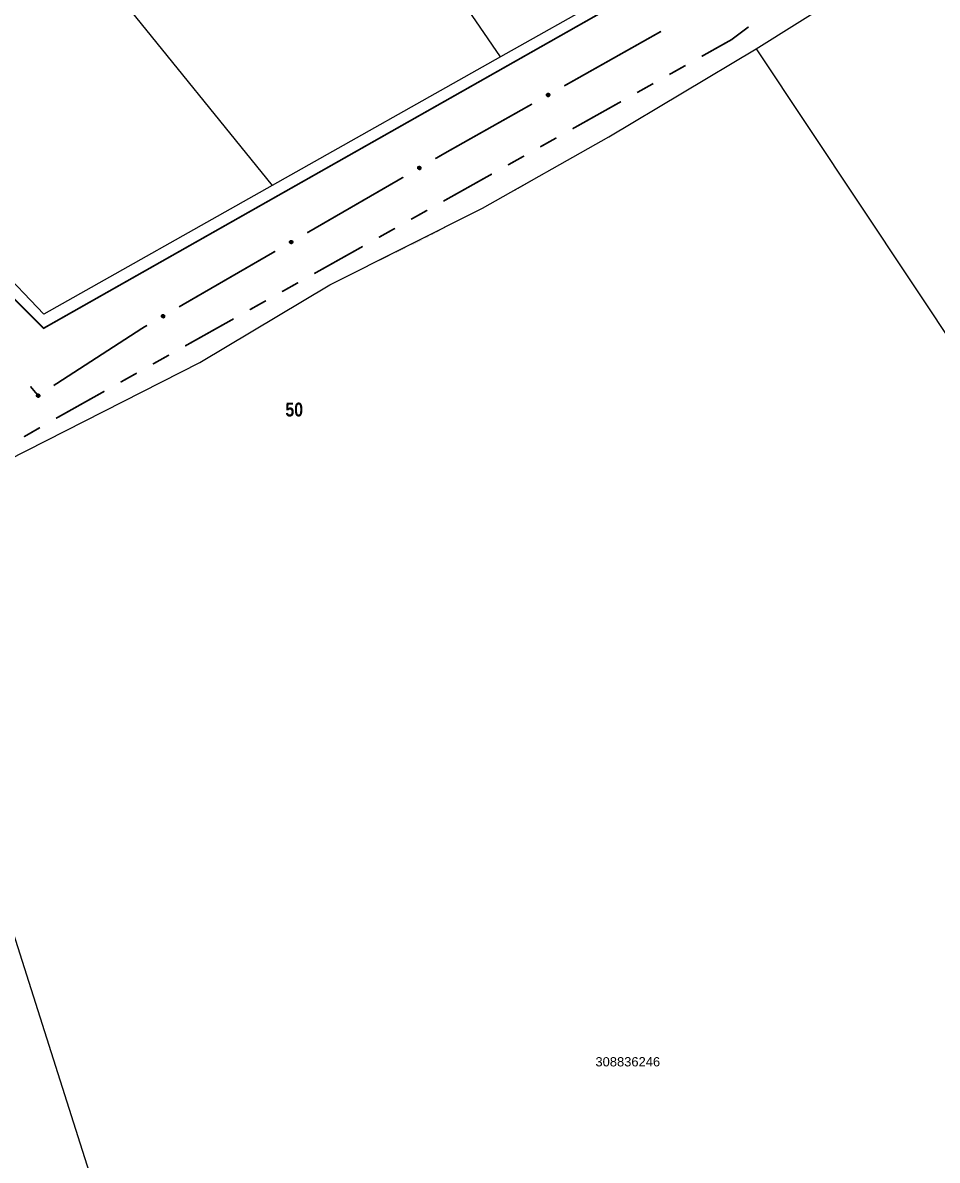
# Model space of a CAD drawing. Extents: x 201549 to 203722, y 4857623 to 4859778.
# Drawn here: x 203148.5 to 203247.3, y 4858104 to 4858226.9 of the extents above; entities that cross this region are included whole.
import ezdxf
from ezdxf.enums import TextEntityAlignment as Align

# ---------------------------------------------------------------- set-up
doc = ezdxf.new("R2010")
doc.units = 0
doc.header["$LTSCALE"] = 1.5
doc.header["$MEASUREMENT"] = 0
for name, color, linetype in [('CD-MALHA-LOTES', 40, 'CONTINUOUS'), ('CD_TXT_QUADRA', 1, 'CONTINUOUS'), ('RU-QUADRAS', 6, 'CONTINUOUS'), ('SV-EIXO-RUA-N-PAV', 6, 'CONTINUOUS'), ('SV-RUA-NAO-PAV-S-GUIA-C-GUIA', 7, 'CONTINUOUS'), ('Th_NmrPort', 1, 'CONTINUOUS')]:
    doc.layers.add(name, color=color, linetype=linetype)
doc.styles.add('MONOTXT', font='ARIAL.TTF', dxfattribs={"height": 0.2})
doc.styles.get("Standard").update_dxf_attribs({"font": 'swisscbo.ttf'})

msp = doc.modelspace()

# ---------------------------------------------------------------- linework, layer by layer
at = {"layer": 'CD-MALHA-LOTES', "linetype": 'Continuous'}
for p, q in [((203200.14, 4858223.2), (203177.46, 4858256.34)), ((203152.68, 4858237.45), (203175.44, 4858209.3)), ((203227.76, 4858224.07), (203247.97, 4858236.78)), ((203214.3, 4858231.18), (203200.14, 4858223.2)), ((203211.83, 4858214.55), (203227.76, 4858224.07)), ((203227.76, 4858224.07), (203328.56, 4858072.53)), ((203200.14, 4858223.2), (203175.44, 4858209.3)), ((203150.76, 4858195.4), (203132.27, 4858214.83)), ((203198.18, 4858206.84), (203211.83, 4858214.55)), ((203175.44, 4858209.3), (203150.76, 4858195.4)), ((203181.69, 4858198.56), (203198.18, 4858206.84)), ((203167.65, 4858190.19), (203181.69, 4858198.56)), ((203146.88, 4858179.63), (203167.65, 4858190.19)), ((203133.8, 4858171.45), (203184.93, 4858010.6))]:
    msp.add_line(p, q, dxfattribs=at)
at = {"layer": 'RU-QUADRAS', "linetype": 'Continuous'}
msp.add_lwpolyline([(203011.14, 4858341.41, 0.01, 0.01, 0), (203076.44, 4858372.96, 0.01, 0.01, 0), (203081.82, 4858366.36, 0.01, 0.01, 0), (203146.03, 4858312.4, 0.01, 0.01, -0.0254002835), (203172.96, 4858286.85, 0.01, 0.01, 0), (203191.32, 4858266.51, 0.01, 0.01, 0), (203205.24, 4858247.55, 0.01, 0.01, 0), (203214.3, 4858231.18, 0.01, 0.01, 0), (203150.76, 4858195.4, 0.01, 0.01, 0), (203124.77, 4858222.72, 0.01, 0.01, 0), (203089.71, 4858257.15, 0.01, 0.01, 0), (203062.85, 4858285.94, 0.01, 0.01, 0), (203027.71, 4858321.88, 0.01, 0.01, 0)], format="xyseb", close=True, dxfattribs=at)
msp.add_lwpolyline([(202844.11, 4858095.94, 0.01, 0.01, 0), (202850.3, 4858106.7, 0.01, 0.01, 0), (202866.23, 4858138.59, 0.01, 0.01, 0), (202878.29, 4858157.52, 0.01, 0.01, 0), (202883.36, 4858164.16, 0.01, 0.01, -0.3525426599), (202885.65, 4858165.28, 0.01, 0.01, 0.0585500506), (202894.48, 4858161.85, 0.01, 0.01, 0), (202902.32, 4858177.06, 0.01, 0.01, 0), (202907.02, 4858187.95, 0.01, 0.01, 0), (202920.4, 4858226.63, 0.01, 0.01, 0), (202945.29, 4858222.03, 0.01, 0.01, 0), (202951.49, 4858195.08, 0.01, 0.01, 0), (202960.69, 4858160.85, 0.01, 0.01, 0), (202962.09, 4858154.24, 0.01, 0.01, -0.0125854908), (202973, 4858111.76, 0.01, 0.01, 0), (202996.96, 4858116.1, 0.01, 0.01, 0), (203057.05, 4858128.34, 0.01, 0.01, 0.0695721484), (203072.35, 4858134.02, 0.01, 0.01, 0.0227494889), (203100.08, 4858151.3, 0.01, 0.01, 0.0126700983), (203146.88, 4858179.63, 0.01, 0.01, 0), (203167.65, 4858190.19, 0.01, 0.01, 0), (203181.69, 4858198.56, 0.01, 0.01, 0.0244135577), (203211.83, 4858214.55, 0.01, 0.01, 0.0113668854), (203247.97, 4858236.78, 0.01, 0.01, 0)], format="xyseb", dxfattribs=at)
at = {"layer": 'SV-EIXO-RUA-N-PAV', "const_width": 0.18}
for points in [[(203207.024367, 4858220.068504), (203217.480418, 4858225.956712)], [(203194.285824, 4858212.894938), (203203.539016, 4858218.105768)], [(203193.090754, 4858212.203911), (203193.956449, 4858212.704483)], [(203193.956449, 4858212.704483), (203194.285824, 4858212.894938)], [(203179.239635, 4858204.19476), (203189.627974, 4858210.201623)], [(203165.388516, 4858196.18561), (203175.776855, 4858202.192473)], [(203161.522341, 4858193.950067), (203161.925736, 4858194.183322)], [(203151.83872, 4858187.684194), (203161.073992, 4858193.659958)], [(203161.073992, 4858193.659958), (203161.522341, 4858193.950067)], [(203149.325917, 4858187.585996), (203149.967776, 4858186.819174)], [(203149.967776, 4858186.819174), (203150.155418, 4858186.594999)]]:
    msp.add_lwpolyline(points, dxfattribs=at)
at = {"layer": 'SV-EIXO-RUA-N-PAV'}
for points in [[(203205.102482, 4858219.112552), (203205.114978, 4858219.159837), (203205.135387, 4858219.197921), (203205.161551, 4858219.224786), (203205.190861, 4858219.242497), (203205.222889, 4858219.257239), (203205.258458, 4858219.264978), (203205.299838, 4858219.264822), (203205.347359, 4858219.252621), (203205.384999, 4858219.22915), (203205.412709, 4858219.204908), (203205.432937, 4858219.175408), (203205.446737, 4858219.144055), (203205.453554, 4858219.106842), (203205.452987, 4858219.064909), (203205.439561, 4858219.017421), (203205.419297, 4858218.980222), (203205.393307, 4858218.954901), (203205.363521, 4858218.934753), (203205.330644, 4858218.920095), (203205.295685, 4858218.9127), (203205.253465, 4858218.913346), (203205.20677, 4858218.927219), (203205.169438, 4858218.947006), (203205.143759, 4858218.972633), (203205.124583, 4858219.002405), (203205.109407, 4858219.034348), (203205.100139, 4858219.069779), (203205.102482, 4858219.112552)], [(203191.179877, 4858211.226141), (203191.191834, 4858211.273565), (203191.211808, 4858211.311879), (203191.237664, 4858211.33904), (203191.266771, 4858211.357084), (203191.298629, 4858211.372189), (203191.334107, 4858211.380333), (203191.375487, 4858211.380648), (203191.423144, 4858211.368988), (203191.461048, 4858211.345948), (203191.489033, 4858211.322023), (203191.509595, 4858211.292755), (203191.523751, 4858211.261561), (203191.530991, 4858211.224428), (203191.530902, 4858211.182491), (203191.518017, 4858211.134854), (203191.498178, 4858211.097426), (203191.472478, 4858211.071811), (203191.442923, 4858211.051326), (203191.410215, 4858211.036294), (203191.375342, 4858211.028501), (203191.333118, 4858211.028667), (203191.286268, 4858211.042007), (203191.248713, 4858211.061368), (203191.222744, 4858211.086701), (203191.203231, 4858211.116252), (203191.187692, 4858211.148021), (203191.178021, 4858211.183344), (203191.179877, 4858211.226141)], [(203177.328758, 4858203.21699), (203177.340715, 4858203.264415), (203177.360688, 4858203.302729), (203177.386545, 4858203.32989), (203177.415652, 4858203.347933), (203177.447509, 4858203.363039), (203177.482988, 4858203.371182), (203177.524367, 4858203.371498), (203177.572025, 4858203.359838), (203177.609929, 4858203.336797), (203177.637914, 4858203.312872), (203177.658476, 4858203.283604), (203177.672632, 4858203.252411), (203177.679872, 4858203.215278), (203177.679782, 4858203.173341), (203177.666898, 4858203.125703), (203177.647059, 4858203.088275), (203177.621359, 4858203.062661), (203177.591804, 4858203.042175), (203177.559096, 4858203.027143), (203177.524223, 4858203.01935), (203177.481999, 4858203.019517), (203177.435149, 4858203.032857), (203177.397594, 4858203.052218), (203177.371625, 4858203.077551), (203177.352112, 4858203.107102), (203177.336573, 4858203.13887), (203177.326902, 4858203.174193), (203177.328758, 4858203.21699)], [(203163.477639, 4858195.20784), (203163.489595, 4858195.255264), (203163.509569, 4858195.293578), (203163.535426, 4858195.320739), (203163.564533, 4858195.338783), (203163.59639, 4858195.353888), (203163.631869, 4858195.362031), (203163.673248, 4858195.362347), (203163.720905, 4858195.350687), (203163.75881, 4858195.327646), (203163.786794, 4858195.303721), (203163.807357, 4858195.274454), (203163.821512, 4858195.24326), (203163.828752, 4858195.206127), (203163.828663, 4858195.16419), (203163.815779, 4858195.116552), (203163.795939, 4858195.079125), (203163.77024, 4858195.05351), (203163.740685, 4858195.033024), (203163.707976, 4858195.017993), (203163.673104, 4858195.0102), (203163.63088, 4858195.010366), (203163.58403, 4858195.023706), (203163.546474, 4858195.043067), (203163.520506, 4858195.0684), (203163.500992, 4858195.097951), (203163.485453, 4858195.129719), (203163.475783, 4858195.165042), (203163.477639, 4858195.20784)], [(203149.979149, 4858186.612057), (203149.988718, 4858186.660021), (203150.00675, 4858186.699286), (203150.031215, 4858186.727706), (203150.059383, 4858186.747183), (203150.090445, 4858186.763864), (203150.125472, 4858186.773771), (203150.166784, 4858186.776157), (203150.214965, 4858186.766895), (203150.253974, 4858186.74578), (203150.28312, 4858186.723285), (203150.305121, 4858186.695082), (203150.32082, 4858186.664636), (203150.329908, 4858186.627911), (203150.331917, 4858186.586022), (203150.321432, 4858186.5378), (203150.303489, 4858186.499427), (203150.279103, 4858186.472558), (203150.25061, 4858186.45062), (203150.218695, 4858186.433971), (203150.184256, 4858186.424443), (203150.142076, 4858186.422497), (203150.094618, 4858186.433476), (203150.056141, 4858186.450935), (203150.028937, 4858186.474937), (203150.00797, 4858186.503475), (203149.990861, 4858186.534426), (203149.979436, 4858186.569221), (203149.979149, 4858186.612057)]]:
    msp.add_lwpolyline(points, close=True, dxfattribs=at)
for points in [[(203205.100139, 4858219.069779), (203205.347359, 4858219.252621)], [(203205.102482, 4858219.112552), (203205.299838, 4858219.264822)], [(203205.102926, 4858219.090011), (203205.321451, 4858219.255353)], [(203205.108964, 4858219.054261), (203205.361969, 4858219.23902)], [(203205.109407, 4858219.034348), (203205.384999, 4858219.22915)], [(203205.110335, 4858219.138032), (203205.27291, 4858219.260904)], [(203205.114978, 4858219.159837), (203205.258458, 4858219.264978)], [(203205.119758, 4858219.021189), (203205.393645, 4858219.216142)], [(203205.124583, 4858219.002405), (203205.412709, 4858219.204908)], [(203205.126518, 4858219.181597), (203205.233444, 4858219.255905)], [(203205.135387, 4858219.197921), (203205.222889, 4858219.257239)], [(203205.136647, 4858218.988418), (203205.422573, 4858219.187018)], [(203205.143759, 4858218.972633), (203205.432937, 4858219.175408)], [(203205.16, 4858218.960853), (203205.437453, 4858219.157814)], [(203205.169438, 4858218.947006), (203205.446737, 4858219.144055)], [(203205.190487, 4858218.937305), (203205.446539, 4858219.122214)], [(203205.20677, 4858218.927219), (203205.453554, 4858219.106842)], [(203205.232713, 4858218.9235), (203205.450869, 4858219.083936)], [(203205.253465, 4858218.913346), (203205.452987, 4858219.064909)], [(203205.278206, 4858218.917798), (203205.439742, 4858219.036954)], [(203205.295685, 4858218.9127), (203205.439561, 4858219.017421)], [(203205.316634, 4858218.919081), (203205.424078, 4858218.995247)], [(203205.330644, 4858218.920095), (203205.419297, 4858218.980222)], [(203191.178021, 4858211.183344), (203191.423144, 4858211.368988)], [(203191.179877, 4858211.226141), (203191.375487, 4858211.380648)], [(203191.180577, 4858211.203606), (203191.397206, 4858211.371426)], [(203191.187022, 4858211.167928), (203191.437907, 4858211.355555)], [(203191.18744, 4858211.251709), (203191.348606, 4858211.376424)], [(203191.187692, 4858211.148021), (203191.461048, 4858211.345948)], [(203191.191834, 4858211.273565), (203191.334107, 4858211.380333)], [(203191.198192, 4858211.134981), (203191.469841, 4858211.333039)], [(203191.203126, 4858211.295455), (203191.309198, 4858211.370976)], [(203191.203231, 4858211.116252), (203191.489033, 4858211.322023)], [(203191.211808, 4858211.311879), (203191.298629, 4858211.372189)], [(203191.215453, 4858211.102404), (203191.4991, 4858211.304247)], [(203191.222744, 4858211.086701), (203191.509595, 4858211.292755)], [(203191.239118, 4858211.075106), (203191.514311, 4858211.275213)], [(203191.248713, 4858211.061368), (203191.523751, 4858211.261561)], [(203191.269871, 4858211.051907), (203191.523802, 4858211.239719)], [(203191.286268, 4858211.042007), (203191.530991, 4858211.224428)], [(203191.312252, 4858211.038584), (203191.528567, 4858211.201493)], [(203191.333118, 4858211.028667), (203191.530902, 4858211.182491)], [(203191.357807, 4858211.033401), (203191.517976, 4858211.154387)], [(203191.375342, 4858211.028501), (203191.518017, 4858211.134854)], [(203191.396218, 4858211.03512), (203191.502788, 4858211.112505)], [(203191.410215, 4858211.036294), (203191.498178, 4858211.097426)], [(203177.326902, 4858203.174193), (203177.572025, 4858203.359838)], [(203177.328758, 4858203.21699), (203177.524367, 4858203.371498)], [(203177.329458, 4858203.194456), (203177.546087, 4858203.362275)], [(203177.335903, 4858203.158777), (203177.586788, 4858203.346404)], [(203177.336321, 4858203.242558), (203177.497486, 4858203.367273)], [(203177.336573, 4858203.13887), (203177.609929, 4858203.336797)], [(203177.340715, 4858203.264415), (203177.482988, 4858203.371182)], [(203177.347072, 4858203.12583), (203177.618722, 4858203.323888)], [(203177.352006, 4858203.286305), (203177.458079, 4858203.361825)], [(203177.352112, 4858203.107102), (203177.637914, 4858203.312872)], [(203177.360688, 4858203.302729), (203177.447509, 4858203.363039)], [(203177.364333, 4858203.093253), (203177.64798, 4858203.295096)], [(203177.371625, 4858203.077551), (203177.658476, 4858203.283604)], [(203177.387999, 4858203.065956), (203177.663192, 4858203.266063)], [(203177.397594, 4858203.052218), (203177.672632, 4858203.252411)], [(203177.418752, 4858203.042756), (203177.672682, 4858203.230569)], [(203177.435149, 4858203.032857), (203177.679872, 4858203.215278)], [(203177.461132, 4858203.029433), (203177.677448, 4858203.192342)], [(203177.481999, 4858203.019517), (203177.679782, 4858203.173341)], [(203177.506687, 4858203.02425), (203177.666856, 4858203.145237)], [(203177.524223, 4858203.01935), (203177.666898, 4858203.125703)], [(203177.545098, 4858203.025969), (203177.651669, 4858203.103354)], [(203177.559096, 4858203.027143), (203177.647059, 4858203.088275)], [(203163.475783, 4858195.165042), (203163.720905, 4858195.350687)], [(203163.477639, 4858195.20784), (203163.673248, 4858195.362347)], [(203163.478339, 4858195.185305), (203163.694967, 4858195.353124)], [(203163.484783, 4858195.149626), (203163.735669, 4858195.337254)], [(203163.485201, 4858195.233407), (203163.646367, 4858195.358123)], [(203163.485453, 4858195.129719), (203163.75881, 4858195.327646)], [(203163.489595, 4858195.255264), (203163.631869, 4858195.362031)], [(203163.495953, 4858195.116679), (203163.767603, 4858195.314737)], [(203163.500887, 4858195.277154), (203163.60696, 4858195.352674)], [(203163.500992, 4858195.097951), (203163.786794, 4858195.303721)], [(203163.509569, 4858195.293578), (203163.59639, 4858195.353888)], [(203163.513214, 4858195.084102), (203163.796861, 4858195.285945)], [(203163.520506, 4858195.0684), (203163.807357, 4858195.274454)], [(203163.536879, 4858195.056805), (203163.812073, 4858195.256912)], [(203163.546474, 4858195.043067), (203163.821512, 4858195.24326)], [(203163.567632, 4858195.033606), (203163.821563, 4858195.221418)], [(203163.58403, 4858195.023706), (203163.828752, 4858195.206127)], [(203163.610013, 4858195.020282), (203163.826328, 4858195.183192)], [(203163.63088, 4858195.010366), (203163.828663, 4858195.16419)], [(203163.655568, 4858195.015099), (203163.815737, 4858195.136086)], [(203163.673104, 4858195.0102), (203163.815779, 4858195.116552)], [(203163.693979, 4858195.016819), (203163.80055, 4858195.094203)], [(203163.707976, 4858195.017993), (203163.795939, 4858195.079125)], [(203149.979149, 4858186.612057), (203150.166784, 4858186.776157)], [(203149.979436, 4858186.569221), (203150.214965, 4858186.766895)], [(203149.980975, 4858186.589586), (203150.188937, 4858186.768032)], [(203149.985423, 4858186.637971), (203150.140148, 4858186.770593)], [(203149.988718, 4858186.660021), (203150.125472, 4858186.773771)], [(203149.989196, 4858186.554274), (203150.230381, 4858186.754217)], [(203149.990861, 4858186.534426), (203150.253974, 4858186.74578)], [(203149.9989, 4858186.682448), (203150.101062, 4858186.76318)], [(203150.002, 4858186.521928), (203150.263402, 4858186.733327)], [(203150.00675, 4858186.699286), (203150.090445, 4858186.763864)], [(203150.00797, 4858186.503475), (203150.28312, 4858186.723285)], [(203150.020869, 4858186.490255), (203150.294064, 4858186.706034)], [(203150.028937, 4858186.474937), (203150.305121, 4858186.695082)], [(203150.045871, 4858186.464175), (203150.310709, 4858186.677798)], [(203150.056141, 4858186.450935), (203150.32082, 4858186.664636)], [(203150.077745, 4858186.442543), (203150.321963, 4858186.642823)], [(203150.094618, 4858186.433476), (203150.329908, 4858186.627911)], [(203150.12074, 4858186.431357), (203150.328635, 4858186.604883)], [(203150.142076, 4858186.422497), (203150.331917, 4858186.586022)], [(203150.166497, 4858186.428459), (203150.320413, 4858186.557307)], [(203150.184256, 4858186.424443), (203150.321432, 4858186.5378)], [(203150.204774, 4858186.432098), (203150.30734, 4858186.514717)], [(203150.218695, 4858186.433971), (203150.303489, 4858186.499427)]]:
    msp.add_lwpolyline(points, dxfattribs=at)
at = {"layer": 'SV-RUA-NAO-PAV-S-GUIA-C-GUIA', "const_width": 0.18}
for points in [[(203021.687651, 4858326.64981), (203031.370267, 4858316.468752), (203052.319919, 4858294.7614), (203070.422709, 4858276.076943), (203085.358068, 4858259.086403), (203096.838728, 4858247.800613), (203102.333077, 4858242.517585), (203114.404005, 4858231.272947), (203122.359581, 4858223.511543), (203140.614205, 4858204.075458), (203150.741476, 4858193.867794), (203216.372962, 4858231.01483), (203206.069393, 4858248.464423), (203193.312369, 4858266.278426), (203181.985272, 4858280.950374), (203155.358214, 4858307.154552), (203131.617797, 4858326.655218)], [(203226.942084, 4858226.447358), (203225.343479, 4858225.2455)], [(203225.110557, 4858225.070385), (203221.875591, 4858223.256919)], [(203225.343479, 4858225.2455), (203225.110557, 4858225.070385)], [(203220.131012, 4858222.278938), (203218.386434, 4858221.300958)], [(203216.641856, 4858220.322977), (203214.897277, 4858219.344997)], [(203213.152699, 4858218.367016), (203207.918963, 4858215.433074)], [(203206.174385, 4858214.455094), (203204.429807, 4858213.477113)], [(203202.685228, 4858212.499132), (203200.94065, 4858211.521152)], [(203199.196071, 4858210.543171), (203193.962336, 4858207.609229)], [(203192.217758, 4858206.631249), (203190.473179, 4858205.653268)], [(203188.728601, 4858204.675287), (203186.984022, 4858203.697307)], [(203185.239444, 4858202.719326), (203180.005708, 4858199.785384)], [(203178.26113, 4858198.807404), (203176.516552, 4858197.829423)], [(203174.771973, 4858196.851442), (203173.027395, 4858195.873462)], [(203171.282816, 4858194.895481), (203166.049081, 4858191.961539)], [(203164.304503, 4858190.983559), (203162.559924, 4858190.005578)], [(203160.815346, 4858189.027597), (203159.070767, 4858188.049617)], [(203157.326189, 4858187.071636), (203152.092454, 4858184.137694)], [(203150.356688, 4858183.144238), (203148.625381, 4858182.142949)]]:
    msp.add_lwpolyline(points, dxfattribs=at)

# ---------------------------------------------------------------- texts
at = {"layer": 'CD_TXT_QUADRA', "color": 7, "linetype": 'Continuous', "style": 'MONOTXT'}
msp.add_text('308836246', height=1, dxfattribs=at).set_placement((203210.39, 4858114.1))
at = {"layer": 'Th_NmrPort', "color": 1}
msp.add_text('50', height=1.5, dxfattribs=at).set_placement((203176.878554, 4858185.087271), align=Align.MIDDLE_LEFT)

doc.saveas('drawing.dxf')
